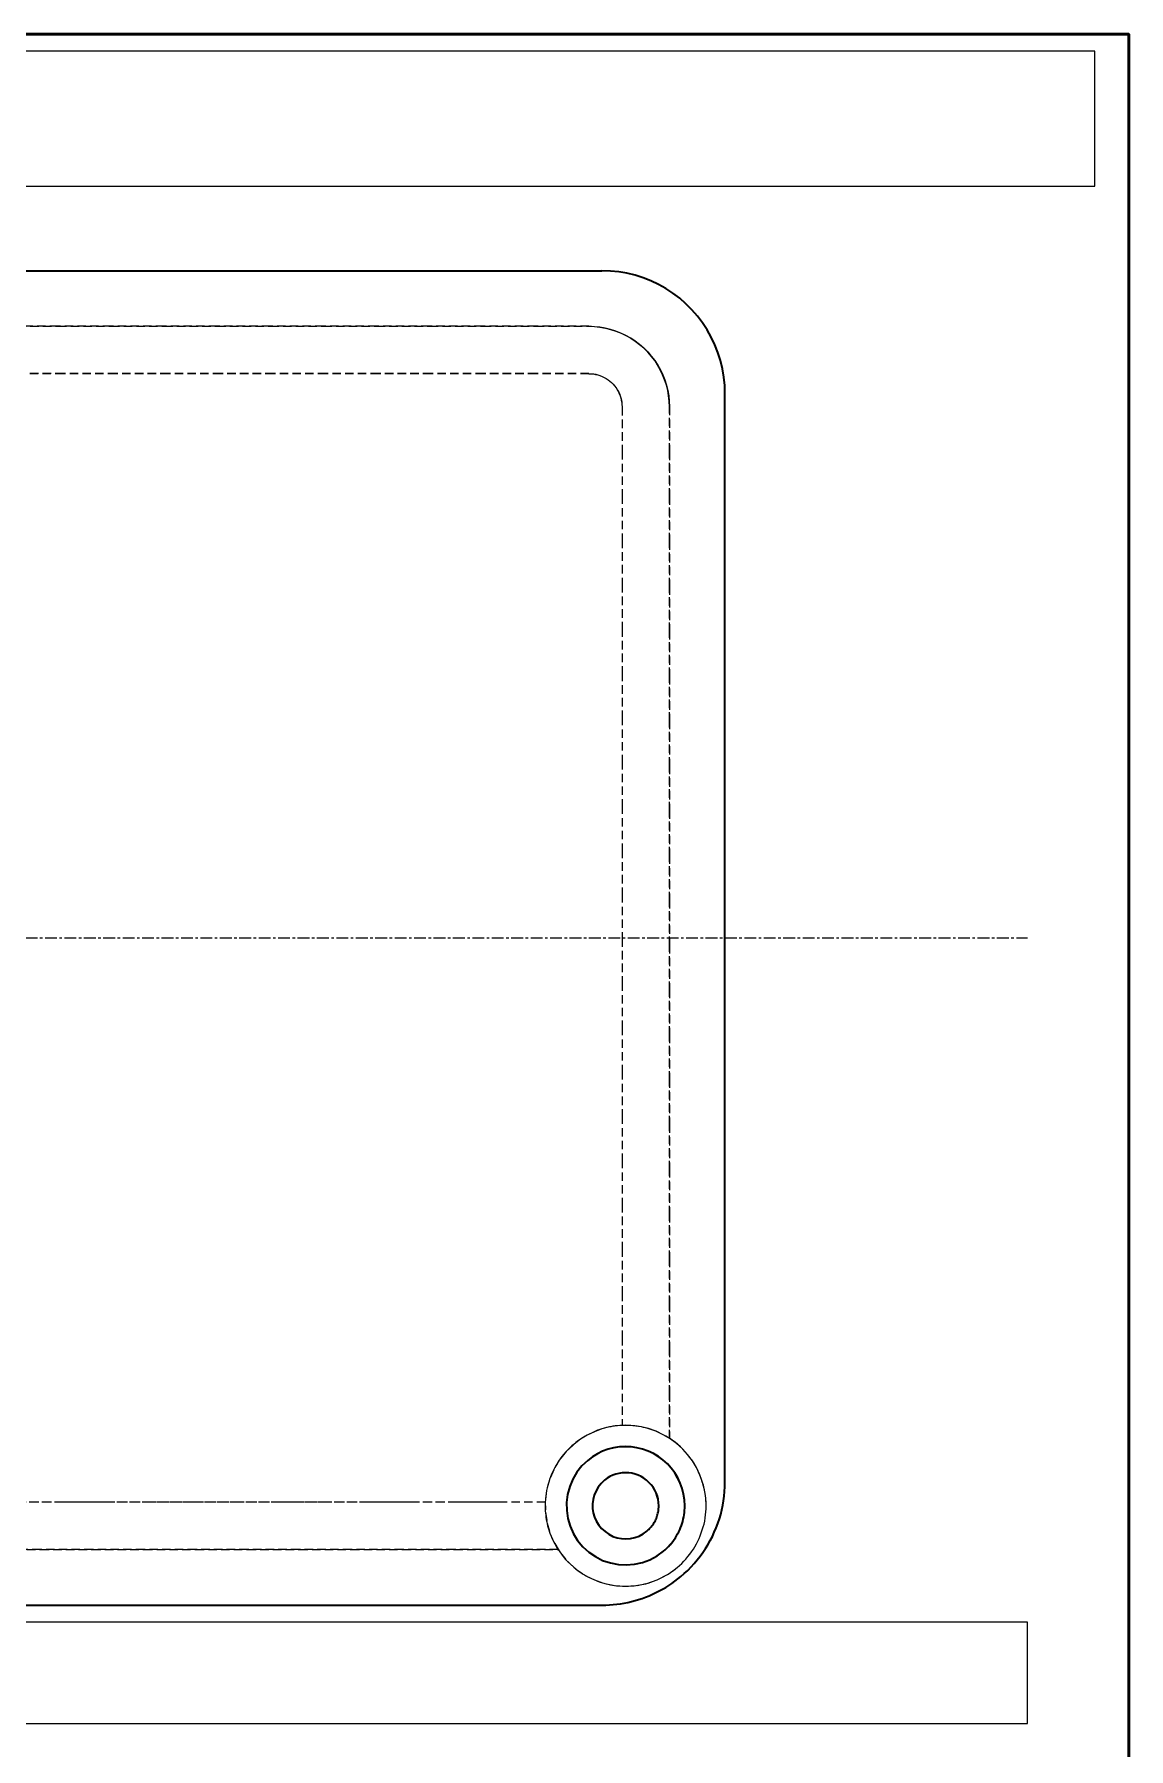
# Model space of a CAD drawing. Header units: millimetres. Extents: x 10 to 410, y 10 to 287.
# Drawn here: x 345.2 to 410, y 185.5 to 287 of the extents above; entities that cross this region are included whole.
import ezdxf

# ---------------------------------------------------------------- set-up
doc = ezdxf.new("R2010")
doc.units = ezdxf.units.MM
doc.linetypes.add('CENTER', pattern=[1.15, 0.7, -0.15, 0.15, -0.15])
doc.linetypes.add('DASHED', pattern=[0.75, 0.5, -0.25])
for name, color, linetype, lineweight in [('BORDER', 7, 'CONTINUOUS', 50), ('CENTER', 4, 'CENTER', 13), ('HIDDEN', 8, 'DASHED', 18), ('TITLE_BLOCK', 7, 'CONTINUOUS', 25), ('VISIBLE', 7, 'CONTINUOUS', 35)]:
    doc.layers.add(name, color=color, linetype=linetype, lineweight=lineweight)

msp = doc.modelspace()

# ---------------------------------------------------------------- linework, layer by layer
at = {"layer": 'BORDER'}
msp.add_lwpolyline([(10, 10), (410, 10), (410, 287), (10, 287)], close=True, dxfattribs=at)
at = {"layer": 'CENTER'}
msp.add_line((278, 233.5), (404, 233.5), dxfattribs=at)
at = {"layer": 'HIDDEN'}
for points in [[(303.18, 273), (306.47, 273), (309.76, 273), (313.05, 273), (316.34, 273), (319.62, 273), (322.91, 273), (326.2, 273), (329.49, 273), (332.78, 273), (336.07, 273), (339.36, 273), (342.64, 273), (345.93, 273), (349.22, 273), (352.51, 273), (355.8, 273), (359.09, 273), (362.38, 273), (365.66, 273), (368.95, 273), (372.24, 273), (375.53, 273), (378.82, 273)], [(386.1, 265.72), (386.08, 266.21), (386.03, 266.71), (385.95, 267.2), (385.83, 267.68), (385.68, 268.15), (385.5, 268.62), (385.29, 269.07), (385.04, 269.5), (384.77, 269.92), (384.47, 270.31), (384.14, 270.69), (383.79, 271.04), (383.41, 271.37), (383.02, 271.67), (382.6, 271.94), (382.17, 272.18), (381.72, 272.4), (381.26, 272.58), (380.78, 272.73), (380.3, 272.85), (379.81, 272.93), (379.32, 272.98), (378.82, 273)], [(378.82, 273), (378.82, 273), (378.82, 273), (378.82, 273), (378.82, 273), (378.82, 273), (378.82, 273), (378.82, 273), (378.82, 273), (378.82, 273), (378.82, 273), (378.82, 273), (378.82, 273), (378.82, 273), (378.82, 273), (378.82, 273), (378.82, 273), (378.82, 273), (378.82, 273), (378.82, 273), (378.82, 273), (378.82, 273), (378.82, 273), (378.82, 273)], [(305.77, 269.71), (308.92, 269.71), (312.06, 269.71), (315.2, 269.71), (318.34, 269.71), (321.48, 269.71), (324.63, 269.71), (327.77, 269.71), (330.91, 269.71), (334.05, 269.71), (337.2, 269.71), (340.34, 269.71), (343.48, 269.71), (346.62, 269.71), (349.76, 269.71), (352.91, 269.71), (356.05, 269.71), (359.19, 269.71), (362.33, 269.71), (365.48, 269.71), (368.62, 269.71), (371.76, 269.71), (374.9, 269.71), (378.04, 269.71)], [(378.05, 269.71), (374.91, 269.71), (371.76, 269.71), (368.62, 269.71), (365.48, 269.71), (362.34, 269.71), (359.19, 269.71), (356.05, 269.71), (352.91, 269.71), (349.77, 269.71), (346.63, 269.71), (343.48, 269.71), (340.34, 269.71), (337.2, 269.71), (334.06, 269.71), (330.91, 269.71), (327.77, 269.71), (324.63, 269.71), (321.49, 269.71), (318.34, 269.71), (315.2, 269.71), (312.06, 269.71), (308.92, 269.71), (305.78, 269.71)], [(382.81, 264.94), (382.8, 265.27), (382.76, 265.59), (382.71, 265.91), (382.63, 266.23), (382.53, 266.54), (382.41, 266.84), (382.27, 267.13), (382.11, 267.42), (381.94, 267.69), (381.74, 267.95), (381.53, 268.19), (381.3, 268.42), (381.05, 268.64), (380.79, 268.83), (380.52, 269.01), (380.24, 269.17), (379.94, 269.31), (379.64, 269.43), (379.33, 269.53), (379.01, 269.61), (378.69, 269.66), (378.37, 269.69), (378.04, 269.71)], [(378.04, 269.71), (378.05, 269.71), (378.05, 269.71), (378.05, 269.71), (378.05, 269.71), (378.05, 269.71), (378.05, 269.71), (378.05, 269.71), (378.05, 269.71), (378.05, 269.71), (378.05, 269.71), (378.05, 269.71), (378.05, 269.71), (378.05, 269.71), (378.05, 269.71), (378.05, 269.71), (378.05, 269.71), (378.05, 269.71), (378.05, 269.71), (378.05, 269.71), (378.05, 269.71), (378.05, 269.71), (378.05, 269.71), (378.05, 269.71)], [(378.05, 269.71), (378.37, 269.7), (378.7, 269.66), (379.02, 269.61), (379.33, 269.53), (379.64, 269.43), (379.95, 269.31), (380.24, 269.17), (380.52, 269.01), (380.79, 268.84), (381.05, 268.64), (381.3, 268.43), (381.53, 268.2), (381.74, 267.95), (381.94, 267.69), (382.12, 267.42), (382.28, 267.14), (382.42, 266.84), (382.54, 266.54), (382.63, 266.23), (382.71, 265.91), (382.77, 265.59), (382.8, 265.27), (382.81, 264.95)], [(378.04, 266.9), (374.94, 266.9), (371.83, 266.9), (368.72, 266.9), (365.61, 266.9), (362.5, 266.9), (359.39, 266.9), (356.28, 266.9), (353.17, 266.9), (350.06, 266.9), (346.95, 266.9), (343.84, 266.9), (340.74, 266.9), (337.63, 266.9), (334.52, 266.9), (331.41, 266.9), (328.3, 266.9), (325.19, 266.9), (322.08, 266.9), (318.97, 266.9), (315.86, 266.9), (312.75, 266.9), (309.64, 266.9), (306.53, 266.9)], [(378.05, 266.91), (374.94, 266.91), (371.83, 266.91), (368.72, 266.91), (365.61, 266.91), (362.5, 266.91), (359.39, 266.91), (356.28, 266.91), (353.17, 266.91), (350.07, 266.91), (346.96, 266.91), (343.85, 266.91), (340.74, 266.91), (337.63, 266.91), (334.52, 266.91), (331.41, 266.91), (328.3, 266.91), (325.19, 266.91), (322.08, 266.91), (318.97, 266.91), (315.87, 266.91), (312.76, 266.91), (309.65, 266.91), (306.54, 266.91)], [(378.04, 266.9), (378.05, 266.9), (378.05, 266.9), (378.05, 266.9), (378.05, 266.9), (378.05, 266.9), (378.05, 266.9), (378.05, 266.9), (378.05, 266.9), (378.05, 266.9), (378.05, 266.9), (378.05, 266.9), (378.05, 266.91), (378.05, 266.91), (378.05, 266.91), (378.05, 266.91), (378.05, 266.91), (378.05, 266.91), (378.05, 266.91), (378.05, 266.91), (378.05, 266.91), (378.05, 266.91), (378.05, 266.91), (378.05, 266.91)], [(378.04, 266.9), (378.18, 266.9), (378.31, 266.89), (378.44, 266.86), (378.57, 266.83), (378.7, 266.79), (378.83, 266.74), (378.95, 266.68), (379.06, 266.62), (379.18, 266.54), (379.28, 266.46), (379.38, 266.38), (379.48, 266.28), (379.57, 266.18), (379.65, 266.07), (379.72, 265.96), (379.79, 265.84), (379.84, 265.72), (379.89, 265.6), (379.93, 265.47), (379.96, 265.34), (379.99, 265.21), (380, 265.08), (380.01, 264.94)], [(378.05, 266.91), (378.18, 266.9), (378.31, 266.89), (378.45, 266.87), (378.58, 266.83), (378.7, 266.79), (378.83, 266.74), (378.95, 266.69), (379.07, 266.62), (379.18, 266.55), (379.29, 266.47), (379.39, 266.38), (379.48, 266.28), (379.57, 266.18), (379.65, 266.08), (379.72, 265.96), (379.79, 265.85), (379.85, 265.73), (379.9, 265.6), (379.94, 265.47), (379.97, 265.34), (379.99, 265.21), (380, 265.08), (380.01, 264.95)], [(380.01, 264.95), (380.01, 262.32), (380.01, 259.7), (380.01, 257.08), (380.01, 254.46), (380.01, 251.84), (380.01, 249.21), (380.01, 246.59), (380.01, 243.97), (380.01, 241.35), (380.01, 238.73), (380.01, 236.1), (380.01, 233.48), (380.01, 230.86), (380.01, 228.24), (380.01, 225.62), (380.01, 222.99), (380.01, 220.37), (380.01, 217.75), (380.01, 215.13), (380.01, 212.51), (380.01, 209.88), (380.01, 207.26), (380.01, 204.64)], [(380.01, 264.94), (380.01, 264.94), (380.01, 264.94), (380.01, 264.94), (380.01, 264.94), (380.01, 264.94), (380.01, 264.94), (380.01, 264.94), (380.01, 264.94), (380.01, 264.94), (380.01, 264.94), (380.01, 264.94), (380.01, 264.94), (380.01, 264.94), (380.01, 264.94), (380.01, 264.94), (380.01, 264.94), (380.01, 264.94), (380.01, 264.94), (380.01, 264.94), (380.01, 264.94), (380.01, 264.94), (380.01, 264.95), (380.01, 264.95)], [(380.01, 264.94), (380.01, 262.32), (380.01, 259.7), (380.01, 257.08), (380.01, 254.46), (380.01, 251.83), (380.01, 249.21), (380.01, 246.59), (380.01, 243.97), (380.01, 241.35), (380.01, 238.72), (380.01, 236.1), (380.01, 233.48), (380.01, 230.86), (380.01, 228.24), (380.01, 225.61), (380.01, 222.99), (380.01, 220.37), (380.01, 217.75), (380.01, 215.13), (380.01, 212.5), (380.01, 209.88), (380.01, 207.26), (380.01, 204.64)], [(382.81, 264.95), (382.81, 262.29), (382.81, 259.64), (382.81, 256.98), (382.81, 254.32), (382.81, 251.67), (382.81, 249.01), (382.81, 246.36), (382.81, 243.7), (382.81, 241.05), (382.81, 238.39), (382.81, 235.74), (382.81, 233.08), (382.81, 230.43), (382.81, 227.77), (382.81, 225.12), (382.81, 222.46), (382.81, 219.81), (382.81, 217.15), (382.81, 214.5), (382.81, 211.84), (382.81, 209.19), (382.81, 206.53), (382.81, 203.88)], [(382.81, 264.94), (382.81, 264.94), (382.81, 264.94), (382.81, 264.94), (382.81, 264.94), (382.81, 264.94), (382.81, 264.94), (382.81, 264.94), (382.81, 264.94), (382.81, 264.94), (382.81, 264.94), (382.81, 264.94), (382.81, 264.94), (382.81, 264.94), (382.81, 264.94), (382.81, 264.94), (382.81, 264.94), (382.81, 264.94), (382.81, 264.94), (382.81, 264.94), (382.81, 264.94), (382.81, 264.94), (382.81, 264.95), (382.81, 264.95)], [(382.81, 203.88), (382.81, 206.53), (382.81, 209.19), (382.81, 211.84), (382.81, 214.5), (382.81, 217.15), (382.81, 219.81), (382.81, 222.46), (382.81, 225.12), (382.81, 227.77), (382.81, 230.43), (382.81, 233.08), (382.81, 235.74), (382.81, 238.39), (382.81, 241.05), (382.81, 243.7), (382.81, 246.36), (382.81, 249.01), (382.81, 251.67), (382.81, 254.32), (382.81, 256.98), (382.81, 259.63), (382.81, 262.29), (382.81, 264.94)], [(386.1, 201.28), (386.1, 204.09), (386.1, 206.89), (386.1, 209.69), (386.1, 212.49), (386.1, 215.29), (386.1, 218.09), (386.1, 220.89), (386.1, 223.69), (386.1, 226.5), (386.1, 229.3), (386.1, 232.1), (386.1, 234.9), (386.1, 237.7), (386.1, 240.5), (386.1, 243.3), (386.1, 246.11), (386.1, 248.91), (386.1, 251.71), (386.1, 254.51), (386.1, 257.31), (386.1, 260.11), (386.1, 262.91), (386.1, 265.72)], [(386.1, 265.72), (386.1, 265.72), (386.1, 265.72), (386.1, 265.72), (386.1, 265.72), (386.1, 265.72), (386.1, 265.72), (386.1, 265.72), (386.1, 265.72), (386.1, 265.72), (386.1, 265.72), (386.1, 265.72), (386.1, 265.72), (386.1, 265.72), (386.1, 265.72), (386.1, 265.72), (386.1, 265.72), (386.1, 265.72), (386.1, 265.72), (386.1, 265.72), (386.1, 265.72), (386.1, 265.72), (386.1, 265.72), (386.1, 265.72)], [(384.98, 199.88), (384.96, 200.35), (384.89, 200.82), (384.77, 201.27), (384.62, 201.71), (384.42, 202.14), (384.17, 202.54), (383.89, 202.91), (383.58, 203.26), (383.23, 203.57), (382.85, 203.85), (382.45, 204.09), (382.02, 204.29), (381.58, 204.45), (381.13, 204.56), (380.66, 204.62), (380.19, 204.65), (379.72, 204.62), (379.26, 204.55), (378.81, 204.43), (378.37, 204.27), (377.94, 204.07), (377.54, 203.82), (377.17, 203.54)], [(380.01, 204.64), (379.87, 204.63), (379.74, 204.62), (379.61, 204.61), (379.47, 204.59), (379.34, 204.56), (379.21, 204.54), (379.08, 204.51), (378.95, 204.47), (378.82, 204.43), (378.69, 204.39), (378.56, 204.35), (378.44, 204.3), (378.31, 204.25), (378.19, 204.19), (378.07, 204.13), (377.95, 204.07), (377.83, 204), (377.71, 203.93), (377.6, 203.86), (377.49, 203.79), (377.38, 203.71), (377.27, 203.62), (377.17, 203.54)], [(380.01, 204.64), (380.01, 204.64), (380.01, 204.64), (380.01, 204.64), (380.01, 204.64), (380.01, 204.64), (380.01, 204.64), (380.01, 204.64), (380.01, 204.64), (380.01, 204.64), (380.01, 204.64), (380.01, 204.64), (380.01, 204.64), (380.01, 204.64), (380.01, 204.64), (380.01, 204.64), (380.01, 204.64), (380.01, 204.64), (380.01, 204.64), (380.01, 204.64), (380.01, 204.64), (380.01, 204.64), (380.01, 204.64), (380.01, 204.64)], [(382.81, 203.88), (382.7, 203.94), (382.59, 204.01), (382.48, 204.07), (382.36, 204.13), (382.25, 204.19), (382.13, 204.24), (382.01, 204.29), (381.89, 204.34), (381.77, 204.38), (381.65, 204.42), (381.53, 204.46), (381.4, 204.49), (381.28, 204.52), (381.15, 204.55), (381.03, 204.57), (380.9, 204.59), (380.77, 204.61), (380.65, 204.62), (380.52, 204.63), (380.39, 204.64), (380.26, 204.64), (380.13, 204.64), (380.01, 204.64)], [(377.17, 203.54), (377.04, 203.43), (376.91, 203.31), (376.79, 203.19), (376.67, 203.06), (376.56, 202.93), (376.45, 202.8), (376.35, 202.66), (376.25, 202.52), (376.16, 202.37), (376.07, 202.22), (375.99, 202.07), (375.91, 201.92), (375.84, 201.76), (375.78, 201.6), (375.72, 201.44), (375.67, 201.28), (375.62, 201.11), (375.58, 200.94), (375.54, 200.78), (375.51, 200.61), (375.49, 200.44), (375.47, 200.26), (375.46, 200.09)], [(377.17, 203.54), (376.7, 203.09), (376.29, 202.58), (375.96, 202.02), (375.71, 201.42), (375.54, 200.79), (375.46, 200.15), (375.47, 199.5), (375.57, 198.86), (375.75, 198.23), (376.02, 197.64), (376.36, 197.09), (376.78, 196.59), (377.26, 196.15), (377.79, 195.78), (378.38, 195.49), (378.99, 195.28), (379.63, 195.16), (380.28, 195.12), (380.93, 195.17), (381.56, 195.31), (382.17, 195.54), (382.74, 195.84), (383.27, 196.23)], [(377.17, 203.54), (377.17, 203.54), (377.17, 203.54), (377.17, 203.54), (377.17, 203.54), (377.17, 203.54), (377.17, 203.54), (377.17, 203.54), (377.17, 203.54), (377.17, 203.54), (377.17, 203.54), (377.17, 203.54), (377.17, 203.54), (377.17, 203.54), (377.17, 203.54), (377.17, 203.54), (377.17, 203.54), (377.17, 203.54), (377.17, 203.54), (377.17, 203.54), (377.17, 203.54), (377.17, 203.54), (377.17, 203.54), (377.17, 203.54)], [(384.98, 199.88), (384.98, 200.09), (384.96, 200.29), (384.94, 200.5), (384.91, 200.7), (384.87, 200.91), (384.82, 201.11), (384.76, 201.3), (384.7, 201.5), (384.62, 201.69), (384.54, 201.88), (384.45, 202.07), (384.35, 202.25), (384.25, 202.42), (384.13, 202.6), (384.01, 202.76), (383.88, 202.92), (383.75, 203.08), (383.61, 203.23), (383.46, 203.37), (383.31, 203.51), (383.15, 203.64), (382.98, 203.76), (382.81, 203.88)], [(382.81, 203.88), (382.81, 203.88), (382.81, 203.88), (382.81, 203.88), (382.81, 203.88), (382.81, 203.88), (382.81, 203.88), (382.81, 203.88), (382.81, 203.88), (382.81, 203.88), (382.81, 203.88), (382.81, 203.88), (382.81, 203.88), (382.81, 203.88), (382.81, 203.88), (382.81, 203.88), (382.81, 203.88), (382.81, 203.88), (382.81, 203.88), (382.81, 203.88), (382.81, 203.88), (382.81, 203.88), (382.81, 203.88), (382.81, 203.88)], [(377.98, 202.57), (377.63, 202.24), (377.33, 201.87), (377.09, 201.46), (376.91, 201.02), (376.78, 200.55), (376.72, 200.08), (376.73, 199.6), (376.8, 199.13), (376.93, 198.67), (377.13, 198.23), (377.38, 197.83), (377.69, 197.46), (378.04, 197.14), (378.44, 196.87), (378.86, 196.65), (379.32, 196.5), (379.79, 196.41), (380.26, 196.38), (380.74, 196.42), (381.21, 196.52), (381.65, 196.69), (382.08, 196.91), (382.46, 197.19)], [(377.98, 202.57), (377.98, 202.57), (377.98, 202.57), (377.98, 202.57), (377.98, 202.57), (377.98, 202.57), (377.98, 202.57), (377.98, 202.57), (377.98, 202.57), (377.98, 202.57), (377.98, 202.57), (377.98, 202.57), (377.98, 202.57), (377.98, 202.57), (377.98, 202.57), (377.98, 202.57), (377.98, 202.57), (377.98, 202.57), (377.98, 202.57), (377.98, 202.57), (377.98, 202.57), (377.98, 202.57), (377.98, 202.57), (377.98, 202.57)], [(377.98, 202.57), (377.98, 202.57), (377.98, 202.57), (377.98, 202.57), (377.98, 202.57), (377.98, 202.57), (377.98, 202.57), (377.98, 202.57), (377.98, 202.57), (377.98, 202.57), (377.98, 202.57), (377.98, 202.57), (377.98, 202.57), (377.98, 202.57), (377.98, 202.57), (377.98, 202.57), (377.98, 202.57), (377.98, 202.57), (377.98, 202.57), (377.98, 202.57), (377.98, 202.57), (377.98, 202.57), (377.98, 202.57), (377.98, 202.57)], [(378.96, 201.39), (378.77, 201.2), (378.6, 200.99), (378.47, 200.76), (378.36, 200.52), (378.29, 200.26), (378.26, 199.99), (378.26, 199.73), (378.3, 199.46), (378.38, 199.2), (378.49, 198.96), (378.63, 198.73), (378.8, 198.53), (379, 198.35), (379.22, 198.2), (379.46, 198.07), (379.71, 197.99), (379.98, 197.94), (380.24, 197.92), (380.51, 197.94), (380.77, 198), (381.02, 198.09), (381.26, 198.22), (381.48, 198.38)], [(378.96, 201.39), (378.96, 201.39), (378.96, 201.39), (378.96, 201.39), (378.96, 201.39), (378.96, 201.39), (378.96, 201.39), (378.96, 201.39), (378.96, 201.39), (378.96, 201.39), (378.96, 201.39), (378.96, 201.39), (378.96, 201.39), (378.96, 201.39), (378.96, 201.39), (378.96, 201.39), (378.96, 201.39), (378.96, 201.39), (378.96, 201.39), (378.96, 201.39), (378.96, 201.39), (378.96, 201.39), (378.96, 201.39), (378.96, 201.39)], [(378.96, 201.39), (378.96, 201.39), (378.96, 201.39), (378.96, 201.39), (378.96, 201.39), (378.96, 201.39), (378.96, 201.39), (378.96, 201.39), (378.96, 201.39), (378.96, 201.39), (378.96, 201.39), (378.96, 201.39), (378.96, 201.39), (378.96, 201.39), (378.96, 201.39), (378.96, 201.39), (378.96, 201.39), (378.96, 201.39), (378.96, 201.39), (378.96, 201.39), (378.96, 201.39), (378.96, 201.39), (378.96, 201.39), (378.96, 201.39)], [(383.48, 195.69), (383.69, 195.87), (383.9, 196.06), (384.09, 196.26), (384.28, 196.46), (384.46, 196.67), (384.63, 196.89), (384.79, 197.12), (384.95, 197.35), (385.09, 197.58), (385.23, 197.82), (385.36, 198.07), (385.47, 198.32), (385.58, 198.58), (385.68, 198.84), (385.77, 199.1), (385.84, 199.37), (385.91, 199.63), (385.97, 199.91), (386.02, 200.18), (386.05, 200.45), (386.08, 200.73), (386.1, 201.01), (386.1, 201.28)], [(386.1, 201.28), (386.1, 201.28), (386.1, 201.28), (386.1, 201.28), (386.1, 201.28), (386.1, 201.28), (386.1, 201.28), (386.1, 201.28), (386.1, 201.28), (386.1, 201.28), (386.1, 201.28), (386.1, 201.28), (386.1, 201.28), (386.1, 201.28), (386.1, 201.28), (386.1, 201.28), (386.1, 201.28), (386.1, 201.28), (386.1, 201.28), (386.1, 201.28), (386.1, 201.28), (386.1, 201.28), (386.1, 201.28), (386.1, 201.28)], [(375.46, 200.09), (372.46, 200.09), (369.47, 200.09), (366.47, 200.09), (363.47, 200.09), (360.48, 200.09), (357.48, 200.09), (354.48, 200.09), (351.49, 200.09), (348.49, 200.09), (345.49, 200.09), (342.5, 200.09), (339.5, 200.09), (336.5, 200.09), (333.51, 200.09), (330.51, 200.09), (327.51, 200.09), (324.52, 200.09), (321.52, 200.09), (318.52, 200.09), (315.53, 200.09), (312.53, 200.09), (309.53, 200.09), (306.54, 200.09)], [(375.46, 200.09), (372.86, 200.09), (370.27, 200.09), (367.67, 200.09), (365.08, 200.09), (362.49, 200.09), (359.89, 200.09), (357.3, 200.09), (354.7, 200.09), (352.11, 200.09), (349.51, 200.09), (346.92, 200.09), (344.32, 200.09), (341.73, 200.09), (339.13, 200.09), (336.54, 200.09), (333.95, 200.09), (331.35, 200.09), (328.76, 200.09), (326.16, 200.09), (323.57, 200.09), (320.97, 200.09), (318.38, 200.09), (315.78, 200.09)], [(375.46, 200.09), (375.45, 199.96), (375.45, 199.83), (375.46, 199.71), (375.46, 199.58), (375.47, 199.45), (375.49, 199.32), (375.5, 199.2), (375.52, 199.07), (375.55, 198.94), (375.57, 198.82), (375.6, 198.69), (375.64, 198.57), (375.67, 198.45), (375.72, 198.32), (375.76, 198.2), (375.81, 198.08), (375.86, 197.97), (375.91, 197.85), (375.96, 197.73), (376.02, 197.62), (376.09, 197.51), (376.15, 197.4), (376.22, 197.29)], [(375.46, 200.09), (375.46, 200.09), (375.46, 200.09), (375.46, 200.09), (375.46, 200.09), (375.46, 200.09), (375.46, 200.09), (375.46, 200.09), (375.46, 200.09), (375.46, 200.09), (375.46, 200.09), (375.46, 200.09), (375.46, 200.09), (375.46, 200.09), (375.46, 200.09), (375.46, 200.09), (375.46, 200.09), (375.46, 200.09), (375.46, 200.09), (375.46, 200.09), (375.46, 200.09), (375.46, 200.09), (375.46, 200.09), (375.46, 200.09)], [(383.27, 196.23), (383.41, 196.34), (383.54, 196.47), (383.67, 196.6), (383.79, 196.73), (383.91, 196.87), (384.02, 197.01), (384.12, 197.16), (384.23, 197.31), (384.32, 197.46), (384.41, 197.62), (384.49, 197.78), (384.57, 197.95), (384.64, 198.11), (384.7, 198.28), (384.76, 198.45), (384.81, 198.63), (384.86, 198.8), (384.9, 198.98), (384.93, 199.16), (384.95, 199.34), (384.97, 199.52), (384.98, 199.7), (384.98, 199.88)], [(383.27, 196.23), (383.41, 196.34), (383.54, 196.47), (383.67, 196.6), (383.79, 196.73), (383.91, 196.87), (384.02, 197.01), (384.12, 197.16), (384.23, 197.31), (384.32, 197.46), (384.41, 197.62), (384.49, 197.78), (384.57, 197.95), (384.64, 198.11), (384.7, 198.28), (384.76, 198.45), (384.81, 198.63), (384.86, 198.8), (384.9, 198.98), (384.93, 199.16), (384.95, 199.34), (384.97, 199.52), (384.98, 199.7), (384.98, 199.88)], [(381.48, 198.38), (381.48, 198.38), (381.48, 198.38), (381.48, 198.38), (381.48, 198.38), (381.48, 198.38), (381.48, 198.38), (381.48, 198.38), (381.48, 198.38), (381.48, 198.38), (381.48, 198.38), (381.48, 198.38), (381.48, 198.38), (381.48, 198.38), (381.48, 198.38), (381.48, 198.38), (381.48, 198.38), (381.48, 198.38), (381.48, 198.38), (381.48, 198.38), (381.48, 198.38), (381.48, 198.38), (381.48, 198.38), (381.48, 198.38)], [(381.48, 198.38), (381.48, 198.38), (381.48, 198.38), (381.48, 198.38), (381.48, 198.38), (381.48, 198.38), (381.48, 198.38), (381.48, 198.38), (381.48, 198.38), (381.48, 198.38), (381.48, 198.38), (381.48, 198.38), (381.48, 198.38), (381.48, 198.38), (381.48, 198.38), (381.48, 198.38), (381.48, 198.38), (381.48, 198.38), (381.48, 198.38), (381.48, 198.38), (381.48, 198.38), (381.48, 198.38), (381.48, 198.38), (381.48, 198.38)], [(305.77, 197.29), (308.84, 197.29), (311.9, 197.29), (314.96, 197.29), (318.02, 197.29), (321.09, 197.29), (324.15, 197.29), (327.21, 197.29), (330.28, 197.29), (333.34, 197.29), (336.4, 197.29), (339.47, 197.29), (342.53, 197.29), (345.59, 197.29), (348.65, 197.29), (351.72, 197.29), (354.78, 197.29), (357.84, 197.29), (360.91, 197.29), (363.97, 197.29), (367.03, 197.29), (370.09, 197.29), (373.16, 197.29), (376.22, 197.29)], [(376.22, 197.29), (373.16, 197.29), (370.1, 197.29), (367.03, 197.29), (363.97, 197.29), (360.91, 197.29), (357.85, 197.29), (354.78, 197.29), (351.72, 197.29), (348.66, 197.29), (345.59, 197.29), (342.53, 197.29), (339.47, 197.29), (336.41, 197.29), (333.34, 197.29), (330.28, 197.29), (327.22, 197.29), (324.15, 197.29), (321.09, 197.29), (318.03, 197.29), (314.96, 197.29), (311.9, 197.29), (308.84, 197.29), (305.78, 197.29)], [(376.22, 197.29), (376.42, 197.01), (376.65, 196.73), (376.89, 196.48), (377.15, 196.24), (377.42, 196.03), (377.71, 195.83), (378.02, 195.66), (378.33, 195.51), (378.66, 195.38), (378.99, 195.28), (379.33, 195.2), (379.68, 195.15), (380.03, 195.12), (380.38, 195.12), (380.73, 195.15), (381.07, 195.2), (381.42, 195.27), (381.75, 195.37), (382.08, 195.5), (382.4, 195.65), (382.7, 195.82), (382.99, 196.01), (383.27, 196.23)], [(376.22, 197.29), (376.22, 197.29), (376.22, 197.29), (376.22, 197.29), (376.22, 197.29), (376.22, 197.29), (376.22, 197.29), (376.22, 197.29), (376.22, 197.29), (376.22, 197.29), (376.22, 197.29), (376.22, 197.29), (376.22, 197.29), (376.22, 197.29), (376.22, 197.29), (376.22, 197.29), (376.22, 197.29), (376.22, 197.29), (376.22, 197.29), (376.22, 197.29), (376.22, 197.29), (376.22, 197.29), (376.22, 197.29), (376.22, 197.29)], [(382.46, 197.19), (382.46, 197.19), (382.46, 197.19), (382.46, 197.19), (382.46, 197.19), (382.46, 197.19), (382.46, 197.19), (382.46, 197.19), (382.46, 197.19), (382.46, 197.19), (382.46, 197.19), (382.46, 197.19), (382.46, 197.19), (382.46, 197.19), (382.46, 197.19), (382.46, 197.19), (382.46, 197.19), (382.46, 197.19), (382.46, 197.19), (382.46, 197.19), (382.46, 197.19), (382.46, 197.19), (382.46, 197.19), (382.46, 197.19)], [(382.46, 197.19), (382.46, 197.19), (382.46, 197.19), (382.46, 197.19), (382.46, 197.19), (382.46, 197.19), (382.46, 197.19), (382.46, 197.19), (382.46, 197.19), (382.46, 197.19), (382.46, 197.19), (382.46, 197.19), (382.46, 197.19), (382.46, 197.19), (382.46, 197.19), (382.46, 197.19), (382.46, 197.19), (382.46, 197.19), (382.46, 197.19), (382.46, 197.19), (382.46, 197.19), (382.46, 197.19), (382.46, 197.19), (382.46, 197.19)], [(383.27, 196.23), (383.27, 196.23), (383.27, 196.23), (383.27, 196.23), (383.27, 196.23), (383.27, 196.23), (383.27, 196.23), (383.27, 196.23), (383.27, 196.23), (383.27, 196.23), (383.27, 196.23), (383.27, 196.23), (383.27, 196.23), (383.27, 196.23), (383.27, 196.23), (383.27, 196.23), (383.27, 196.23), (383.27, 196.23), (383.27, 196.23), (383.27, 196.23), (383.27, 196.23), (383.27, 196.23), (383.27, 196.23), (383.27, 196.23)]]:
    msp.add_lwpolyline(points, dxfattribs=at)
at = {"layer": 'TITLE_BLOCK'}
for points in [[(12, 278), (408, 278), (408, 286), (12, 286)], [(278, 187), (404, 187), (404, 193), (278, 193)]]:
    msp.add_lwpolyline(points, close=True, dxfattribs=at)
at = {"layer": 'VISIBLE'}
for points in [[(303.18, 273), (306.47, 273), (309.76, 273), (313.05, 273), (316.34, 273), (319.62, 273), (322.91, 273), (326.2, 273), (329.49, 273), (332.78, 273), (336.07, 273), (339.36, 273), (342.64, 273), (345.93, 273), (349.22, 273), (352.51, 273), (355.8, 273), (359.09, 273), (362.38, 273), (365.66, 273), (368.95, 273), (372.24, 273), (375.53, 273), (378.82, 273)], [(386.1, 265.72), (386.09, 266.21), (386.04, 266.71), (385.95, 267.2), (385.83, 267.68), (385.68, 268.16), (385.5, 268.62), (385.29, 269.07), (385.04, 269.5), (384.77, 269.92), (384.47, 270.31), (384.14, 270.69), (383.79, 271.04), (383.42, 271.37), (383.02, 271.67), (382.6, 271.94), (382.17, 272.18), (381.72, 272.4), (381.26, 272.58), (380.78, 272.73), (380.3, 272.85), (379.81, 272.93), (379.32, 272.98), (378.82, 273)], [(386.1, 201.28), (386.1, 204.09), (386.1, 206.89), (386.1, 209.69), (386.1, 212.49), (386.1, 215.29), (386.1, 218.09), (386.1, 220.89), (386.1, 223.7), (386.1, 226.5), (386.1, 229.3), (386.1, 232.1), (386.1, 234.9), (386.1, 237.7), (386.1, 240.5), (386.1, 243.31), (386.1, 246.11), (386.1, 248.91), (386.1, 251.71), (386.1, 254.51), (386.1, 257.31), (386.1, 260.11), (386.1, 262.91), (386.1, 265.72)], [(383.72, 199.88), (383.7, 200.23), (383.65, 200.57), (383.57, 200.9), (383.45, 201.23), (383.31, 201.54), (383.13, 201.84), (382.92, 202.11), (382.69, 202.37), (382.43, 202.6), (382.16, 202.8), (381.86, 202.98), (381.55, 203.12), (381.22, 203.24), (380.89, 203.32), (380.54, 203.37), (380.2, 203.39), (379.86, 203.37), (379.52, 203.31), (379.18, 203.23), (378.86, 203.11), (378.55, 202.96), (378.25, 202.78), (377.98, 202.57)], [(383.72, 199.88), (383.7, 200.23), (383.65, 200.57), (383.57, 200.9), (383.45, 201.23), (383.3, 201.54), (383.13, 201.83), (382.92, 202.11), (382.69, 202.37), (382.43, 202.6), (382.15, 202.8), (381.86, 202.98), (381.55, 203.12), (381.22, 203.24), (380.89, 203.32), (380.54, 203.37), (380.2, 203.38), (379.86, 203.37), (379.51, 203.31), (379.18, 203.23), (378.86, 203.11), (378.55, 202.96), (378.25, 202.78), (377.98, 202.57)], [(377.98, 202.57), (377.63, 202.24), (377.33, 201.87), (377.09, 201.46), (376.91, 201.02), (376.78, 200.55), (376.72, 200.08), (376.73, 199.6), (376.8, 199.13), (376.94, 198.67), (377.13, 198.23), (377.38, 197.83), (377.69, 197.46), (378.04, 197.14), (378.44, 196.87), (378.86, 196.65), (379.32, 196.5), (379.79, 196.41), (380.26, 196.38), (380.74, 196.42), (381.21, 196.52), (381.65, 196.69), (382.08, 196.91), (382.46, 197.19)], [(378.96, 201.39), (378.77, 201.2), (378.6, 200.99), (378.47, 200.76), (378.36, 200.52), (378.29, 200.26), (378.26, 199.99), (378.26, 199.73), (378.3, 199.46), (378.38, 199.2), (378.49, 198.96), (378.63, 198.73), (378.8, 198.53), (379, 198.35), (379.22, 198.2), (379.46, 198.07), (379.71, 197.99), (379.98, 197.94), (380.24, 197.92), (380.51, 197.94), (380.77, 198), (381.02, 198.09), (381.26, 198.22), (381.48, 198.38)], [(382.18, 199.88), (382.17, 200.08), (382.14, 200.27), (382.09, 200.45), (382.03, 200.64), (381.95, 200.81), (381.85, 200.98), (381.73, 201.13), (381.6, 201.27), (381.46, 201.4), (381.3, 201.52), (381.14, 201.62), (380.96, 201.7), (380.78, 201.76), (380.59, 201.81), (380.4, 201.84), (380.21, 201.84), (380.02, 201.83), (379.82, 201.8), (379.64, 201.76), (379.46, 201.69), (379.28, 201.61), (379.12, 201.51), (378.96, 201.39)], [(382.18, 199.88), (382.17, 200.08), (382.14, 200.27), (382.1, 200.45), (382.03, 200.64), (381.95, 200.81), (381.85, 200.98), (381.73, 201.13), (381.6, 201.27), (381.46, 201.4), (381.3, 201.52), (381.14, 201.62), (380.96, 201.7), (380.78, 201.76), (380.59, 201.81), (380.4, 201.84), (380.21, 201.84), (380.02, 201.83), (379.82, 201.8), (379.64, 201.76), (379.46, 201.69), (379.28, 201.61), (379.12, 201.51), (378.96, 201.39)], [(383.48, 195.69), (383.69, 195.87), (383.9, 196.06), (384.09, 196.26), (384.28, 196.46), (384.46, 196.68), (384.63, 196.89), (384.79, 197.12), (384.95, 197.35), (385.09, 197.58), (385.23, 197.83), (385.36, 198.07), (385.47, 198.32), (385.58, 198.58), (385.68, 198.84), (385.77, 199.1), (385.85, 199.37), (385.91, 199.64), (385.97, 199.91), (386.02, 200.18), (386.06, 200.45), (386.08, 200.73), (386.1, 201.01), (386.1, 201.28)], [(381.48, 198.38), (381.53, 198.43), (381.59, 198.48), (381.64, 198.53), (381.69, 198.59), (381.74, 198.64), (381.78, 198.7), (381.83, 198.76), (381.87, 198.82), (381.91, 198.89), (381.94, 198.95), (381.98, 199.02), (382.01, 199.09), (382.04, 199.15), (382.07, 199.22), (382.09, 199.3), (382.11, 199.37), (382.13, 199.44), (382.14, 199.51), (382.16, 199.59), (382.17, 199.66), (382.17, 199.73), (382.18, 199.81), (382.18, 199.88)], [(381.48, 198.38), (381.53, 198.43), (381.59, 198.48), (381.64, 198.53), (381.69, 198.59), (381.74, 198.64), (381.78, 198.7), (381.83, 198.76), (381.87, 198.82), (381.91, 198.89), (381.94, 198.95), (381.98, 199.02), (382.01, 199.09), (382.04, 199.15), (382.07, 199.22), (382.09, 199.3), (382.11, 199.37), (382.13, 199.44), (382.14, 199.51), (382.16, 199.59), (382.17, 199.66), (382.17, 199.73), (382.18, 199.81), (382.18, 199.88)], [(382.46, 197.19), (382.56, 197.28), (382.66, 197.37), (382.75, 197.47), (382.85, 197.57), (382.93, 197.67), (383.01, 197.77), (383.09, 197.88), (383.17, 197.99), (383.24, 198.1), (383.3, 198.22), (383.36, 198.34), (383.42, 198.46), (383.47, 198.58), (383.52, 198.71), (383.56, 198.83), (383.6, 198.96), (383.63, 199.09), (383.66, 199.22), (383.68, 199.35), (383.7, 199.48), (383.71, 199.62), (383.72, 199.75), (383.72, 199.88)], [(382.46, 197.19), (382.56, 197.28), (382.66, 197.37), (382.75, 197.47), (382.84, 197.57), (382.93, 197.67), (383.01, 197.77), (383.09, 197.88), (383.17, 197.99), (383.24, 198.1), (383.3, 198.22), (383.36, 198.34), (383.42, 198.46), (383.47, 198.58), (383.52, 198.71), (383.56, 198.83), (383.6, 198.96), (383.63, 199.09), (383.66, 199.22), (383.68, 199.35), (383.7, 199.48), (383.71, 199.62), (383.72, 199.75), (383.72, 199.88)], [(378.82, 194), (379.04, 194), (379.26, 194.01), (379.48, 194.03), (379.7, 194.05), (379.91, 194.08), (380.13, 194.12), (380.35, 194.16), (380.56, 194.21), (380.78, 194.27), (380.99, 194.33), (381.2, 194.4), (381.4, 194.47), (381.61, 194.56), (381.81, 194.64), (382.01, 194.74), (382.21, 194.84), (382.4, 194.94), (382.59, 195.05), (382.78, 195.17), (382.96, 195.29), (383.14, 195.42), (383.31, 195.55), (383.48, 195.69)], [(378.82, 194), (379.04, 194), (379.26, 194.01), (379.48, 194.03), (379.7, 194.05), (379.92, 194.08), (380.13, 194.12), (380.35, 194.16), (380.56, 194.21), (380.78, 194.27), (380.99, 194.33), (381.2, 194.4), (381.4, 194.47), (381.61, 194.56), (381.81, 194.64), (382.01, 194.74), (382.21, 194.84), (382.4, 194.94), (382.59, 195.05), (382.78, 195.17), (382.96, 195.29), (383.14, 195.42), (383.31, 195.55), (383.48, 195.69)], [(383.48, 195.69), (383.48, 195.69), (383.48, 195.69), (383.48, 195.69), (383.48, 195.69), (383.48, 195.69), (383.48, 195.69), (383.48, 195.69), (383.48, 195.69), (383.48, 195.69), (383.48, 195.69), (383.48, 195.69), (383.48, 195.69), (383.48, 195.69), (383.48, 195.69), (383.48, 195.69), (383.48, 195.69), (383.48, 195.69), (383.48, 195.69), (383.48, 195.69), (383.48, 195.69), (383.48, 195.69), (383.48, 195.69), (383.48, 195.69)], [(383.48, 195.69), (383.48, 195.69), (383.48, 195.69), (383.48, 195.69), (383.48, 195.69), (383.48, 195.69), (383.48, 195.69), (383.48, 195.69), (383.48, 195.69), (383.48, 195.69), (383.48, 195.69), (383.48, 195.69), (383.48, 195.69), (383.48, 195.69), (383.48, 195.69), (383.48, 195.69), (383.48, 195.69), (383.48, 195.69), (383.48, 195.69), (383.48, 195.69), (383.48, 195.69), (383.48, 195.69), (383.48, 195.69), (383.48, 195.69)], [(303.18, 194), (306.47, 194), (309.76, 194), (313.05, 194), (316.34, 194), (319.62, 194), (322.91, 194), (326.2, 194), (329.49, 194), (332.78, 194), (336.07, 194), (339.36, 194), (342.64, 194), (345.93, 194), (349.22, 194), (352.51, 194), (355.8, 194), (359.09, 194), (362.38, 194), (365.66, 194), (368.95, 194), (372.24, 194), (375.53, 194), (378.82, 194)], [(303.18, 194), (306.47, 194), (309.76, 194), (313.05, 194), (316.34, 194), (319.62, 194), (322.91, 194), (326.2, 194), (329.49, 194), (332.78, 194), (336.07, 194), (339.36, 194), (342.64, 194), (345.93, 194), (349.22, 194), (352.51, 194), (355.8, 194), (359.09, 194), (362.38, 194), (365.66, 194), (368.95, 194), (372.24, 194), (375.53, 194), (378.82, 194)], [(378.82, 194), (378.82, 194), (378.82, 194), (378.82, 194), (378.82, 194), (378.82, 194), (378.82, 194), (378.82, 194), (378.82, 194), (378.82, 194), (378.82, 194), (378.82, 194), (378.82, 194), (378.82, 194), (378.82, 194), (378.82, 194), (378.82, 194), (378.82, 194), (378.82, 194), (378.82, 194), (378.82, 194), (378.82, 194), (378.82, 194), (378.82, 194)]]:
    msp.add_lwpolyline(points, dxfattribs=at)

doc.saveas('drawing.dxf')
